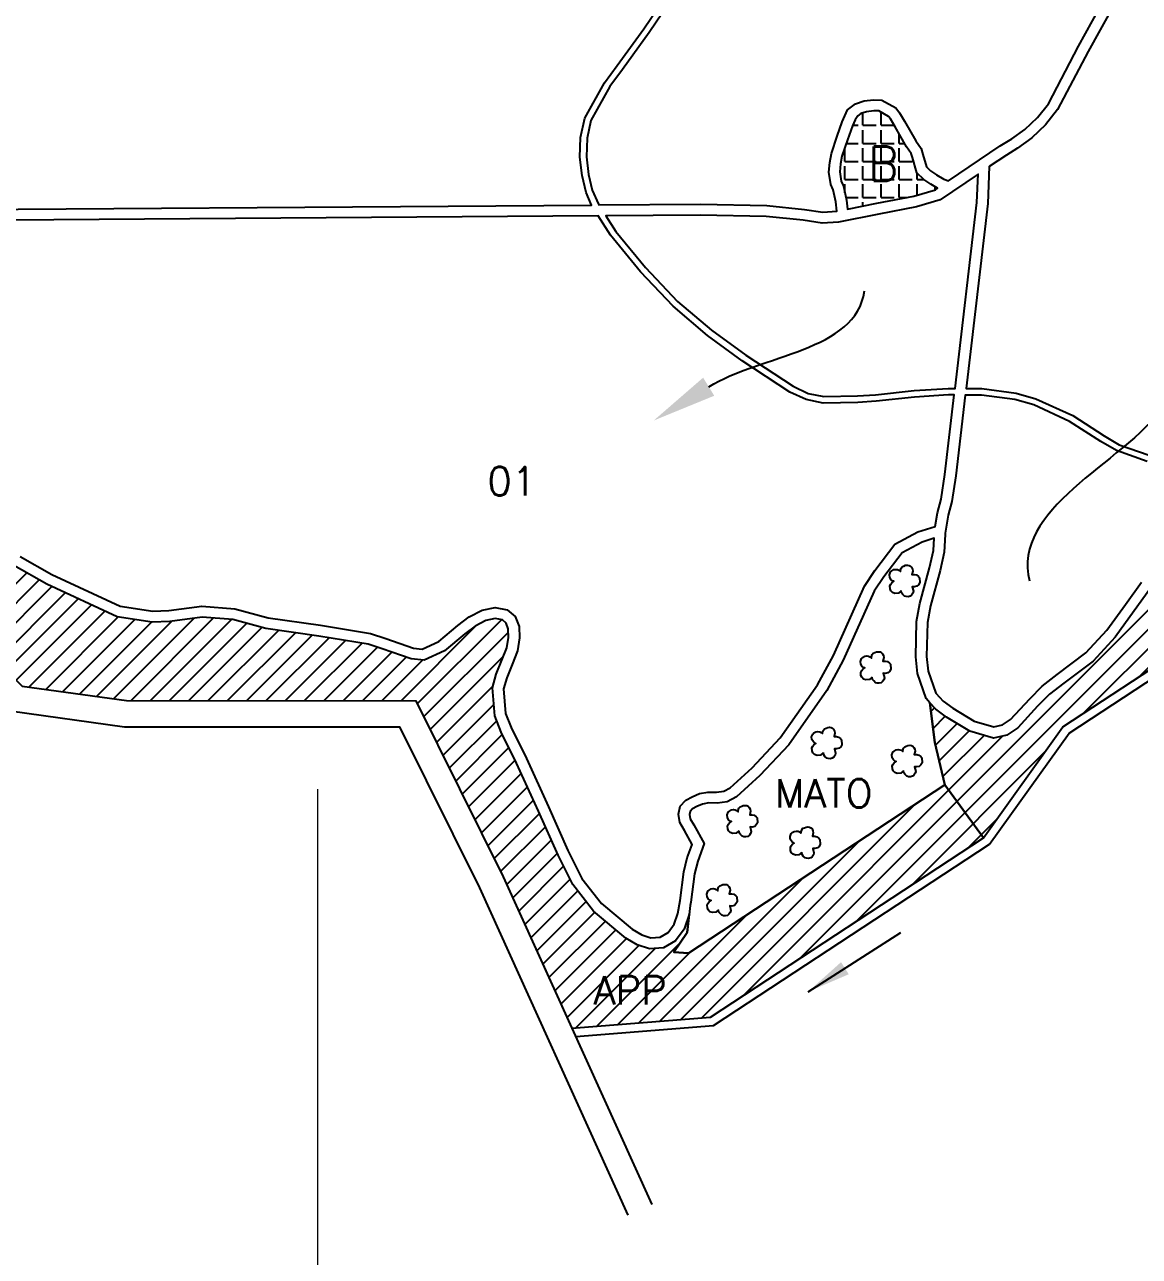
# Model space of a CAD drawing. Header units: millimetres. Extents: x 732555 to 734655, y 7802962 to 7805932.
# Drawn here: x 733066 to 733576, y 7803881 to 7804445 of the extents above; entities that cross this region are included whole.
import ezdxf
from ezdxf import colors
from ezdxf.entities.mleader import LeaderData, LeaderLine
from ezdxf.math import Vec2, Vec3

# ---------------------------------------------------------------- set-up
doc = ezdxf.new("R2010")
doc.units = ezdxf.units.MM
doc.linetypes.add('CONTINUO', pattern=[0])
for name, color, linetype in [('0114000267', 1, 'Continuous'), ('0114000267001', 5, 'Continuous'), ('0114000267002', 5, 'Continuous'), ('0114000267003', 5, 'Continuous'), ('0114000267004', 5, 'Continuous'), ('APP', 1, 'Continuous'), ('BENFEITORIAS', 8, 'Continuous'), ('CORREGO', 5, 'Continuous'), ('MATO', 3, 'Continuous'), ('TEXTO', 7, 'Continuous'), ('TEXTO_NUN_TAL', 7, 'Continuous')]:
    doc.layers.add(name, color=color, linetype=linetype)
doc.layers.add('MALHA', color=8, linetype='Continuous', lineweight=9)
doc.layers.add('TEXTO_DIVERSOS', color=7, linetype='Continuous', lineweight=5)
doc.styles.add('Simplex', font='simplex.shx')
doc.styles.get("Standard").update_dxf_attribs({"font": 'arial.ttf'})
doc.dimstyles.new('ISO-25', dxfattribs={"dimtxt": 2.5, "dimasz": 2.5, "dimexe": 1.25, "dimexo": 0.625, "dimtad": 1, "dimtxsty": 'Standard', "dimcen": 2.5, "dimadec": 0, "dimazin": 0, "dimtfac": 1, "dimtmove": 0, "dimatfit": 3, "dimfxl": 1, "dimarcsym": 0})

msp = doc.modelspace()

# ---------------------------------------------------------------- hatches: boundary and pattern name
at = {"layer": 'APP', "linetype": 'Continuous'}
h = msp.add_hatch(dxfattribs=at)
h.set_pattern_fill('ANSI31', color=256, scale=50)
h.set_pattern_definition([(45, (-49.632, -43.423), (-4.4194173824, 4.4194173824), [])])
h.paths.add_polyline_path([(733410.27, 7804759.64), (733403.93, 7804778.77), (733397.7, 7804797.6), (733344.27, 7804799.87), (733355.33, 7804766.5), (733319.29, 7804710.04), (733255.45, 7804691.71), (733218.71, 7804609.03), (733187.55, 7804556.3), (733150.22, 7804521.45), (733055.07, 7804484.16), (732904.76, 7804398.19), (732891.74, 7804357.26), (732935.68, 7804295.84), (733002.8, 7804211.01), (733044.67, 7804161.66), (733064.66, 7804142.03), (733112.35, 7804135.47), (733244.82, 7804135.33), (733284.87, 7804054.76), (733316.31, 7803985.47), (733379.78, 7803990.51), (733504.74, 7804072.64), (733487.04, 7804096.91), (733369.73, 7804019.8), (733363.03, 7804020.18), (733369.09, 7804029.18), (733370.12, 7804037.91), (733367.73, 7804030.71), (733363.83, 7804025.38), (733358.26, 7804022.22), (733351.93, 7804021.78), (733346.22, 7804023.53), (733340.99, 7804026.69), (733326.28, 7804039.03), (733316.7, 7804051.19), (733310, 7804064.66), (733301, 7804084.78), (733291.04, 7804106.72), (733283.89, 7804120.99), (733280.99, 7804128.42), (733280.02, 7804141.31), (733281.72, 7804147.5), (733284.26, 7804153.87), (733286.55, 7804159.57), (733287.37, 7804164.38), (733287.18, 7804168.27), (733286.16, 7804170.91), (733284.48, 7804172.35), (733281.25, 7804173.01), (733276.95, 7804172.12), (733272.01, 7804169.56), (733267.25, 7804165.95), (733258.07, 7804158.22), (733248.65, 7804153.87), (733242.75, 7804154.56), (733229.47, 7804159.18), (733222.99, 7804161.3), (733200.46, 7804164.99), (733176.24, 7804168.38), (733161.12, 7804172.55), (733147.07, 7804173.64), (733132.26, 7804171.66), (733124.11, 7804171.3), (733108.09, 7804173.76), (733075.86, 7804188.75), (733060.83, 7804197.2), (733041.4, 7804213.19), (733023.47, 7804233.15), (733003.3, 7804259.11), (732990.67, 7804276.88), (732972.96, 7804302.16), (732955.6, 7804323.58), (732946.75, 7804335.21), (732941.21, 7804346.62), (732937.73, 7804365.82), (732939.2, 7804376.54), (732943.61, 7804388.54), (732951.81, 7804398.04), (732963.03, 7804405.01), (732992.25, 7804420.65), (733021.73, 7804436.94), (733063.83, 7804457.74), (733095.29, 7804472.14), (733129.3, 7804487.81), (733155.27, 7804498.01), (733168.79, 7804501.78), (733174.31, 7804502.59), (733188.35, 7804500.4), (733192.31, 7804498.88), (733203.44, 7804493.92), (733206.74, 7804493.06), (733212.83, 7804492.7), (733214.44, 7804493.49), (733218.85, 7804499), (733225.82, 7804512.96), (733234.31, 7804529.71), (733241.6, 7804538.95), (733246.75, 7804546.08), (733247.68, 7804549.28), (733247.8, 7804552.6), (733246.89, 7804555.87), (733245.57, 7804559.91), (733242.47, 7804569.65), (733242.36, 7804575.16), (733243.82, 7804581.03), (733249.8, 7804594.85), (733267.74, 7804631.37), (733274.13, 7804640.27), (733288.46, 7804654.59), (733302.09, 7804665.91), (733315.02, 7804674.42), (733333.39, 7804682.36), (733343.85, 7804686.89), (733355.74, 7804696.93), (733366.96, 7804705.02), (733371.7, 7804706.59), (733376.31, 7804706.44)])
h.paths.add_polyline_path([(733883.15, 7804225.56), (733942.09, 7804233.67), (734082.37, 7804282.42), (734110.69, 7804306.12), (734156.11, 7804349.81), (734227.8, 7804375.4), (734269.92, 7804400.62), (734261.4, 7804428.78), (734212.37, 7804399.42), (734137.4, 7804372.66), (734088.08, 7804325.23), (734064.77, 7804305.71), (733930.46, 7804259.04), (733875.49, 7804243.27), (733870.06, 7804242.84), (733844.82, 7804239.55), (733827.78, 7804237.97), (733809.55, 7804237.18), (733806.89, 7804237.48), (733750.62, 7804228.43), (733750.09, 7804225.5), (733748.06, 7804221.66), (733745.78, 7804218.66), (733742.09, 7804216.44), (733735.66, 7804216.42), (733723.19, 7804216.85), (733713.77, 7804217.66), (733703.54, 7804219.17), (733684.45, 7804221.63), (733668.61, 7804222.14), (733655.15, 7804221.17), (733636.35, 7804216.37), (733624.23, 7804211.73), (733612.25, 7804206.53), (733594.89, 7804197.6), (733584.88, 7804190.59), (733580.96, 7804186.48), (733573.83, 7804176.51), (733565.14, 7804164.52), (733554.99, 7804153.54), (733541.63, 7804143.38), (733535, 7804138.31), (733529.6, 7804132.81), (733520.52, 7804122.87), (733515.53, 7804119.56), (733509.36, 7804118.2), (733498.48, 7804121.43), (733487.92, 7804127.81), (733482.92, 7804131.49), (733480.3, 7804134.42), (733482.59, 7804116.19), (733487.04, 7804096.91), (733504.74, 7804072.64), (733541.19, 7804123.42), (733595.61, 7804159.12), (733601.92, 7804188.14), (733661.71, 7804181.3), (733681.36, 7804205.84), (733755.44, 7804201.65), (733818.25, 7804211.75)])
at = {"layer": 'BENFEITORIAS', "linetype": 'Continuous'}
h = msp.add_hatch(dxfattribs=at)
h.set_pattern_fill('ANGLE', color=256, scale=30, style=0)
h.set_pattern_definition([(0, (-49.632, -43.423), (0, 8.25), [6, -2.25]), (90, (-49.632, -43.423), (-8.25, 5e-16), [6, -2.25])])
h.paths.add_polyline_path([(733469.54, 7804389), (733464.34, 7804398.18), (733462.17, 7804401.76), (733461.28, 7804402.92), (733456.91, 7804405.39), (733454.61, 7804405.48), (733451.23, 7804405.07), (733448.63, 7804404.23), (733447.26, 7804403.19), (733446.05, 7804401.36), (733444.8, 7804398.54), (733442.56, 7804392.18), (733439.99, 7804384.71), (733439.34, 7804381.15), (733439.08, 7804377.55), (733439.68, 7804373.22), (733440.75, 7804370.93), (733442.08, 7804364.5), (733442.52, 7804360.43), (733455.94, 7804363.12), (733472.89, 7804366.43), (733482.8, 7804369.32), (733483.8, 7804370), (733480.63, 7804371.93), (733477.43, 7804374.09), (733474.34, 7804377.11), (733472.3, 7804384.08), (733471.73, 7804385.9)])

# ---------------------------------------------------------------- linework, layer by layer
at = {"layer": '0114000267'}
msp.add_lwpolyline([(733625.57, 7804787.91), (733344.27, 7804799.87), (733355.33, 7804766.5), (733319.29, 7804710.04), (733255.45, 7804691.71), (733218.71, 7804609.03), (733187.55, 7804556.3), (733150.22, 7804521.45), (733055.07, 7804484.16), (732904.76, 7804398.19), (732891.74, 7804357.26), (732935.68, 7804295.84), (733002.8, 7804211.01), (733044.67, 7804161.66), (733064.66, 7804142.03), (733112.35, 7804135.47), (733244.82, 7804135.33), (733284.87, 7804054.76), (733316.31, 7803985.47), (733379.78, 7803990.51), (733504.74, 7804072.64), (733541.19, 7804123.42), (733595.61, 7804159.12)], dxfattribs=at)
at = {"layer": '0114000267001', "linetype": 'Continuous', "flags": 128}
msp.add_lwpolyline([(733501.77, 7804363.44), (733502.32, 7804376.46), (733484.95, 7804364.74), (733474.07, 7804361.57), (733456.91, 7804358.22), (733438.35, 7804354.5), (733430.96, 7804354), (733422.25, 7804355.36), (733405.27, 7804357.14), (733375.18, 7804357.68), (733331.91, 7804357.38), (733336.48, 7804350.27), (733350.06, 7804333.72), (733364.75, 7804318.15), (733380.26, 7804304.99), (733396, 7804293.52), (733417.67, 7804279.32), (733424.53, 7804276.1), (733431.69, 7804274.68), (733447.1, 7804274.93), (733455.34, 7804275.46), (733473.02, 7804277.37), (733488.66, 7804278.38), (733491.77, 7804278.36)], close=True, dxfattribs=at)
msp.add_lwpolyline([(733063.66, 7804201.34), (733078.15, 7804193.21), (733109.55, 7804178.6), (733124.39, 7804176.32), (733131.82, 7804176.64), (733146.93, 7804178.67), (733161.98, 7804177.5), (733177.25, 7804173.28), (733201.21, 7804169.93), (733224.18, 7804166.17), (733231.07, 7804163.91), (733243.87, 7804159.46), (733247.83, 7804159), (733255.37, 7804162.48), (733264.12, 7804169.86), (733269.34, 7804173.81), (733275.27, 7804176.87), (733281.23, 7804178.11), (733286.75, 7804177), (733290.37, 7804173.88), (733292.14, 7804169.32), (733292.39, 7804164.08), (733291.39, 7804158.21), (733288.91, 7804152.01), (733286.47, 7804145.9), (733285.08, 7804140.82), (733285.92, 7804129.54), (733288.47, 7804123.03), (733295.55, 7804108.87), (733305.56, 7804086.83), (733314.52, 7804066.8), (733320.95, 7804053.88), (733329.89, 7804042.53), (733343.91, 7804030.77), (733348.28, 7804028.13), (733352.51, 7804026.83), (733356.78, 7804027.13), (733360.42, 7804029.2), (733363.23, 7804033.03), (733364.86, 7804037.94), (733365.87, 7804043.86), (733367.59, 7804056.95), (733369.16, 7804063.4), (733371.37, 7804069.55), (733367.86, 7804076), (733365.77, 7804079.52), (733365.17, 7804083.38), (733365.93, 7804087), (733368.48, 7804089.86), (733371.36, 7804091.4), (733374.7, 7804092.8), (733378.57, 7804093.54), (733382.58, 7804093.5), (733385.88, 7804093.95), (733388.73, 7804095.5), (733398.83, 7804104.69), (733411.74, 7804118.31), (733428.85, 7804142.64), (733436.1, 7804156.12), (733450.38, 7804187.85), (733455.02, 7804195.05), (733464.25, 7804207.05), (733474.79, 7804212.66), (733482.66, 7804215.16), (733483.7, 7804221.42), (733485.46, 7804227.67), (733487.14, 7804238.93), (733491.42, 7804275.36), (733488.75, 7804275.38), (733473.28, 7804274.38), (733455.6, 7804272.47), (733447.22, 7804271.93), (733431.42, 7804271.67), (733423.58, 7804273.23), (733416.2, 7804276.7), (733394.29, 7804291.05), (733378.41, 7804302.63), (733362.69, 7804315.97), (733347.8, 7804331.74), (733334.05, 7804348.5), (733328.35, 7804357.35), (732975.13, 7804354.86)], dxfattribs=at)
at = {"layer": '0114000267002', "linetype": 'Continuous', "flags": 128}
msp.add_lwpolyline([(732975.14, 7804359.86), (733325.35, 7804362.33), (733322.81, 7804368.11), (733320.98, 7804375.78), (733320.04, 7804384.3), (733320.25, 7804393.3), (733322.19, 7804402.16), (733331.21, 7804418.24), (733337.1, 7804426.17), (733349.24, 7804443.01), (733355.4, 7804452.07)], dxfattribs=at)
at = {"layer": '0114000267003', "linetype": 'Continuous', "flags": 128}
msp.add_lwpolyline([(733357.89, 7804450.38), (733351.7, 7804441.29), (733339.52, 7804424.4), (733333.73, 7804416.61), (733325.02, 7804401.08), (733323.25, 7804392.94), (733323.04, 7804384.43), (733323.94, 7804376.29), (733325.66, 7804369.07), (733328.45, 7804362.75), (733328.7, 7804362.36), (733375.21, 7804362.68), (733405.57, 7804362.13), (733422.89, 7804360.32), (733431.18, 7804359.03), (733437.6, 7804359.46), (733437.14, 7804363.72), (733435.97, 7804369.35), (733434.83, 7804371.79), (733434.06, 7804377.38), (733434.37, 7804381.78), (733435.14, 7804385.98), (733437.83, 7804393.82), (733440.14, 7804400.38), (733442.6, 7804405.92), (733446.27, 7804408.72), (733450.15, 7804409.98), (733454.41, 7804410.49), (733458.31, 7804410.34), (733464.63, 7804406.77), (733466.31, 7804404.58), (733468.65, 7804400.71), (733473.77, 7804391.68), (733476.26, 7804388.15), (733477.09, 7804385.54), (733478.77, 7804379.77), (733480.6, 7804377.98), (733483.33, 7804376.14), (733486.58, 7804374.16), (733488.83, 7804373.39), (733512.51, 7804389.37), (733517.73, 7804392.63), (733523.78, 7804396.96), (733529.55, 7804402.41), (733534.5, 7804408.73), (733548.33, 7804435.02), (733583.62, 7804498.98)], dxfattribs=at)
at = {"layer": '0114000267004', "linetype": 'Continuous', "flags": 128}
for points in [[(733587.94, 7804496.47), (733552.74, 7804432.65), (733538.72, 7804406), (733533.25, 7804399.03), (733526.97, 7804393.1), (733520.44, 7804388.42), (733515.31, 7804385.22), (733507.47, 7804379.93), (733506.76, 7804363.04), (733496.8, 7804278.31), (733504.12, 7804278.25), (733519.84, 7804276.19), (733528.82, 7804273.62), (733545.68, 7804265.89), (733560.1, 7804256.67), (733566.98, 7804252.6), (733580.7, 7804247.81)], [(733579.82, 7804244.94), (733565.71, 7804249.86), (733558.53, 7804254.11), (733544.24, 7804263.25), (733527.78, 7804270.8), (733519.23, 7804273.24), (733503.91, 7804275.25), (733496.45, 7804275.32), (733492.1, 7804238.27), (733490.36, 7804226.62), (733488.59, 7804220.33), (733487.2, 7804212.03), (733487.33, 7804211.48), (733486.84, 7804203.39), (733484.97, 7804194.96), (733480.48, 7804178.74), (733479.12, 7804171.15), (733478.75, 7804155.64), (733479.49, 7804148.93), (733483.01, 7804138.89), (733486.31, 7804135.21), (733490.7, 7804131.97), (733500.51, 7804126.04), (733509.55, 7804123.36), (733513.55, 7804124.24), (733517.24, 7804126.69), (733525.97, 7804136.25), (733531.68, 7804142.07), (733538.6, 7804147.36), (733551.62, 7804157.25), (733561.27, 7804167.7), (733569.77, 7804179.43), (733577.09, 7804189.68)]]:
    msp.add_lwpolyline(points, dxfattribs=at)
at = {"layer": 'APP', "linetype": 'Continuous', "flags": 128}
for points in [[(733064.66, 7804142.03), (733112.35, 7804135.47), (733244.82, 7804135.33), (733284.87, 7804054.76), (733316.31, 7803985.47), (733379.78, 7803990.51), (733504.74, 7804072.64), (733487.04, 7804096.91), (733369.73, 7804019.8), (733363.03, 7804020.18), (733369.09, 7804029.18), (733370.12, 7804037.91), (733367.73, 7804030.71), (733363.83, 7804025.38), (733358.26, 7804022.22), (733351.93, 7804021.78), (733346.22, 7804023.53), (733340.99, 7804026.69), (733326.28, 7804039.03), (733316.7, 7804051.19), (733310, 7804064.66), (733301, 7804084.78), (733291.04, 7804106.72), (733283.89, 7804120.99), (733280.99, 7804128.42), (733280.02, 7804141.31), (733281.72, 7804147.5), (733284.26, 7804153.87), (733286.55, 7804159.57), (733287.37, 7804164.38), (733287.18, 7804168.27), (733286.16, 7804170.91), (733284.48, 7804172.35), (733281.25, 7804173.01), (733276.95, 7804172.12), (733272.01, 7804169.56), (733267.25, 7804165.95), (733258.07, 7804158.22), (733248.65, 7804153.87), (733242.75, 7804154.56), (733229.47, 7804159.18), (733222.99, 7804161.3), (733200.46, 7804164.99), (733176.24, 7804168.38), (733161.12, 7804172.55), (733147.07, 7804173.64), (733132.26, 7804171.66), (733124.11, 7804171.3), (733108.09, 7804173.76), (733075.86, 7804188.75), (733060.83, 7804197.2)], [(733580.96, 7804186.48), (733573.83, 7804176.51), (733565.14, 7804164.52), (733554.99, 7804153.54), (733541.63, 7804143.38), (733535, 7804138.31), (733529.6, 7804132.81), (733520.52, 7804122.87), (733515.53, 7804119.56), (733509.36, 7804118.2), (733498.48, 7804121.43), (733487.92, 7804127.81), (733482.92, 7804131.49), (733480.3, 7804134.42), (733482.59, 7804116.19), (733487.04, 7804096.91), (733504.74, 7804072.64), (733541.19, 7804123.42), (733595.61, 7804159.12)]]:
    msp.add_lwpolyline(points, dxfattribs=at)
at = {"layer": 'BENFEITORIAS', "linetype": 'Continuous', "flags": 128}
msp.add_lwpolyline([(733469.54, 7804389), (733464.34, 7804398.18), (733462.17, 7804401.76), (733461.28, 7804402.92), (733456.91, 7804405.39), (733454.61, 7804405.48), (733451.23, 7804405.07), (733448.63, 7804404.23), (733447.26, 7804403.19), (733446.05, 7804401.36), (733444.8, 7804398.54), (733442.56, 7804392.18), (733439.99, 7804384.71), (733439.34, 7804381.15), (733439.08, 7804377.55), (733439.68, 7804373.22), (733440.75, 7804370.93), (733442.08, 7804364.5), (733442.52, 7804360.43), (733455.94, 7804363.12), (733472.89, 7804366.43), (733482.8, 7804369.32), (733483.8, 7804370), (733480.63, 7804371.93), (733477.43, 7804374.09), (733474.34, 7804377.11), (733472.3, 7804384.08), (733471.73, 7804385.9)], close=True, dxfattribs=at)
at = {"layer": 'CORREGO', "elevation": 504.69}
for points in [[(733330.84, 7804840.44), (733355.33, 7804766.5), (733319.29, 7804710.04), (733255.45, 7804691.71), (733218.71, 7804609.03), (733187.55, 7804556.3), (733150.22, 7804521.45), (733055.07, 7804484.16), (732904.76, 7804398.19), (732891.74, 7804357.26), (732935.68, 7804295.84), (733002.8, 7804211.01), (733044.67, 7804161.66), (733064.66, 7804142.03), (733112.35, 7804135.47), (733244.82, 7804135.33), (733284.87, 7804054.76), (733352.94, 7803904.7)], [(733330.84, 7804840.44), (733355.33, 7804766.5), (733319.29, 7804710.04), (733255.45, 7804691.71), (733218.71, 7804609.03), (733187.55, 7804556.3), (733150.22, 7804521.45), (733055.07, 7804484.16), (732904.76, 7804398.19), (732891.74, 7804357.26), (732935.68, 7804295.84), (733002.8, 7804211.01), (733044.67, 7804161.66), (733064.66, 7804142.03), (733112.35, 7804135.47), (733244.82, 7804135.33), (733284.87, 7804054.76), (733352.94, 7803904.7)], [(733319.45, 7804836.67), (733342.14, 7804768.14), (733311.62, 7804720.32), (733246.76, 7804701.7), (733208.02, 7804614.54), (733178.1, 7804563.89), (733143.71, 7804531.79), (733049.87, 7804495.01), (732894.74, 7804406.29), (732878.48, 7804355.17), (732926.09, 7804288.62), (732993.52, 7804203.41), (733035.87, 7804153.48), (733059.08, 7804130.69), (733111.53, 7804123.47), (733237.39, 7804123.34), (733274.03, 7804049.61), (733342.02, 7803899.75)], [(733316.31, 7803985.47), (733379.78, 7803990.51), (733504.74, 7804072.64), (733541.19, 7804123.42), (733595.61, 7804159.12), (733601.92, 7804188.14), (733661.71, 7804181.3), (733681.36, 7804205.84), (733755.44, 7804201.65), (733818.25, 7804211.75), (733883.15, 7804225.56), (733942.09, 7804233.67), (734082.37, 7804282.42), (734110.69, 7804306.12), (734156.11, 7804349.81), (734227.8, 7804375.4), (734327.83, 7804435.3)], [(733318.06, 7803981.6), (733381.12, 7803986.6), (733507.55, 7804069.7), (733544, 7804120.48), (733599.18, 7804156.67), (733605.06, 7804183.75), (733663.45, 7804177.07), (733683.19, 7804201.73), (733755.65, 7804197.63), (733818.72, 7804207.77), (733883.84, 7804221.62), (733943.3, 7804229.86), (734084.37, 7804278.88), (734113.36, 7804303.15), (734158.26, 7804346.33), (734229.52, 7804371.76), (734329.88, 7804431.87)]]:
    msp.add_lwpolyline(points, dxfattribs=at)
at = {"layer": 'MALHA', "linetype": 'Continuous'}
msp.add_line((733200, 7803296.76), (733200, 7804094.85), dxfattribs=at)
at = {"layer": 'MATO', "linetype": 'Continuous', "flags": 128}
msp.add_lwpolyline([(733482.59, 7804116.19), (733480.3, 7804134.42), (733478.62, 7804136.3), (733474.58, 7804147.81), (733473.75, 7804155.43), (733474.13, 7804171.65), (733475.59, 7804179.85), (733480.12, 7804196.17), (733481.87, 7804204.09), (733482.22, 7804209.77), (733476.74, 7804208.03), (733467.55, 7804203.15), (733459.11, 7804192.16), (733454.79, 7804185.46), (733440.59, 7804153.91), (733433.12, 7804140.01), (733415.62, 7804115.13), (733402.34, 7804101.11), (733391.64, 7804091.39), (733387.46, 7804089.12), (733382.9, 7804088.5), (733379.02, 7804088.54), (733376.16, 7804087.99), (733373.51, 7804086.88), (733371.62, 7804085.87), (733370.55, 7804084.67), (733370.25, 7804083.24), (733370.56, 7804081.24), (733372.21, 7804078.48), (733376.84, 7804069.97), (733373.95, 7804061.95), (733372.52, 7804056.04), (733370.82, 7804043.11), (733370.55, 7804041.55), (733369.09, 7804029.18), (733363.03, 7804020.18), (733369.73, 7804019.8), (733487.04, 7804096.91)], close=True, dxfattribs=at)
at = {"layer": 'MATO', "linetype": 'CONTINUO'}
for points in [[(733467.11, 7804185.72, 0), (733465.87, 7804184.67, 0), (733464.28, 7804184.49, 0), (733463.15, 7804184.93, 0), (733462.35, 7804185.71, 0), (733462.02, 7804186.62, 0), (733461.93, 7804187.95, 0), (733462.36, 7804188.79, 0), (733462.82, 7804189.41, 0), (733463.73, 7804190.03, 0), (733463.15, 7804190.22, 0), (733462.58, 7804190.69, 0), (733461.9, 7804191.75, 0), (733461.78, 7804193.01, 0), (733462.27, 7804194.33, 0), (733462.78, 7804194.8, 0), (733463.71, 7804195.37, 0), (733464.69, 7804195.5, 0), (733465.47, 7804195.39, 0), (733466.09, 7804195.1, 0), (733466.76, 7804194.5, 0), (733466.97, 7804195.65, 0), (733467.14, 7804196.11, 0), (733467.65, 7804196.76, 0), (733468.4, 7804197.03, 0), (733469.13, 7804197.36, 0), (733469.96, 7804197.43, 0), (733470.74, 7804197.32, 0), (733471.38, 7804196.99, 0), (733471.85, 7804196.48, 0), (733472.26, 7804195.66, 0), (733472.42, 7804194.75, 0), (733472.05, 7804193.14, 0), (733473.18, 7804193.15, 0), (733474.12, 7804192.93, 0), (733475, 7804192.23, 0), (733475.49, 7804191.67, 0), (733475.63, 7804189.44, 0), (733475.08, 7804188.45, 0), (733474.35, 7804187.78, 0), (733473.21, 7804187.48, 0), (733472.21, 7804187.57, 0), (733472.75, 7804185.49, 0), (733472.5, 7804184.6, 0), (733471.9, 7804183.75, 0), (733471.24, 7804183.23, 0), (733470.3, 7804183, 0), (733469.37, 7804183.05, 0), (733468.67, 7804183.25, 0), (733467.87, 7804184.04, 0), (733467.32, 7804184.75, 0), (733467.15, 7804185.82, 0)], [(733453.8, 7804146.08, 0), (733452.56, 7804145.03, 0), (733450.97, 7804144.85, 0), (733449.84, 7804145.29, 0), (733449.04, 7804146.08, 0), (733448.71, 7804146.98, 0), (733448.62, 7804148.31, 0), (733449.05, 7804149.15, 0), (733449.51, 7804149.77, 0), (733450.42, 7804150.39, 0), (733449.84, 7804150.58, 0), (733449.27, 7804151.05, 0), (733448.59, 7804152.11, 0), (733448.47, 7804153.38, 0), (733448.96, 7804154.69, 0), (733449.47, 7804155.16, 0), (733450.4, 7804155.73, 0), (733451.38, 7804155.86, 0), (733452.16, 7804155.75, 0), (733452.78, 7804155.47, 0), (733453.45, 7804154.86, 0), (733453.66, 7804156.02, 0), (733453.83, 7804156.48, 0), (733454.34, 7804157.12, 0), (733455.09, 7804157.39, 0), (733455.82, 7804157.72, 0), (733456.65, 7804157.8, 0), (733457.43, 7804157.68, 0), (733458.07, 7804157.35, 0), (733458.54, 7804156.84, 0), (733458.95, 7804156.02, 0), (733459.12, 7804155.12, 0), (733458.74, 7804153.5, 0), (733459.87, 7804153.52, 0), (733460.81, 7804153.29, 0), (733461.69, 7804152.59, 0), (733462.18, 7804152.03, 0), (733462.32, 7804149.8, 0), (733461.77, 7804148.81, 0), (733461.04, 7804148.14, 0), (733459.9, 7804147.84, 0), (733458.9, 7804147.93, 0), (733459.44, 7804145.85, 0), (733459.19, 7804144.96, 0), (733458.59, 7804144.12, 0), (733457.93, 7804143.59, 0), (733456.99, 7804143.36, 0), (733456.06, 7804143.41, 0), (733455.36, 7804143.61, 0), (733454.56, 7804144.4, 0), (733454.01, 7804145.11, 0), (733453.84, 7804146.19, 0)], [(733431.44, 7804111.5, 0), (733430.2, 7804110.45, 0), (733428.61, 7804110.27, 0), (733427.48, 7804110.71, 0), (733426.68, 7804111.49, 0), (733426.35, 7804112.39, 0), (733426.26, 7804113.73, 0), (733426.69, 7804114.57, 0), (733427.15, 7804115.19, 0), (733428.06, 7804115.81, 0), (733427.48, 7804115.99, 0), (733426.91, 7804116.47, 0), (733426.23, 7804117.53, 0), (733426.11, 7804118.79, 0), (733426.6, 7804120.11, 0), (733427.11, 7804120.58, 0), (733428.04, 7804121.15, 0), (733429.02, 7804121.28, 0), (733429.8, 7804121.17, 0), (733430.42, 7804120.88, 0), (733431.09, 7804120.28, 0), (733431.3, 7804121.43, 0), (733431.47, 7804121.89, 0), (733431.98, 7804122.53, 0), (733432.73, 7804122.81, 0), (733433.46, 7804123.14, 0), (733434.29, 7804123.21, 0), (733435.07, 7804123.1, 0), (733435.71, 7804122.77, 0), (733436.18, 7804122.26, 0), (733436.59, 7804121.44, 0), (733436.75, 7804120.53, 0), (733436.38, 7804118.92, 0), (733437.51, 7804118.93, 0), (733438.45, 7804118.71, 0), (733439.33, 7804118.01, 0), (733439.82, 7804117.45, 0), (733439.96, 7804115.22, 0), (733439.41, 7804114.23, 0), (733438.68, 7804113.56, 0), (733437.54, 7804113.26, 0), (733436.54, 7804113.34, 0), (733437.08, 7804111.27, 0), (733436.83, 7804110.38, 0), (733436.23, 7804109.53, 0), (733435.57, 7804109.01, 0), (733434.63, 7804108.77, 0), (733433.7, 7804108.83, 0), (733433, 7804109.03, 0), (733432.19, 7804109.82, 0), (733431.65, 7804110.53, 0), (733431.48, 7804111.6, 0)], [(733468.18, 7804103.25, 0), (733466.93, 7804102.2, 0), (733465.35, 7804102.02, 0), (733464.22, 7804102.46, 0), (733463.42, 7804103.25, 0), (733463.09, 7804104.15, 0), (733463, 7804105.48, 0), (733463.43, 7804106.32, 0), (733463.88, 7804106.94, 0), (733464.8, 7804107.56, 0), (733464.22, 7804107.75, 0), (733463.64, 7804108.22, 0), (733462.97, 7804109.28, 0), (733462.85, 7804110.55, 0), (733463.33, 7804111.86, 0), (733463.84, 7804112.33, 0), (733464.78, 7804112.9, 0), (733465.75, 7804113.03, 0), (733466.53, 7804112.92, 0), (733467.15, 7804112.64, 0), (733467.83, 7804112.03, 0), (733468.03, 7804113.19, 0), (733468.21, 7804113.65, 0), (733468.71, 7804114.29, 0), (733469.46, 7804114.56, 0), (733470.2, 7804114.89, 0), (733471.03, 7804114.97, 0), (733471.81, 7804114.85, 0), (733472.44, 7804114.52, 0), (733472.91, 7804114.01, 0), (733473.33, 7804113.19, 0), (733473.49, 7804112.29, 0), (733473.11, 7804110.67, 0), (733474.25, 7804110.69, 0), (733475.18, 7804110.46, 0), (733476.07, 7804109.76, 0), (733476.56, 7804109.2, 0), (733476.69, 7804106.98, 0), (733476.14, 7804105.98, 0), (733475.42, 7804105.31, 0), (733474.28, 7804105.01, 0), (733473.28, 7804105.1, 0), (733473.81, 7804103.02, 0), (733473.57, 7804102.13, 0), (733472.97, 7804101.29, 0), (733472.3, 7804100.76, 0), (733471.36, 7804100.53, 0), (733470.43, 7804100.58, 0), (733469.73, 7804100.78, 0), (733468.93, 7804101.57, 0), (733468.39, 7804102.28, 0), (733468.22, 7804103.36, 0)], [(733392.8, 7804075.73, 0), (733391.55, 7804074.69, 0), (733389.97, 7804074.5, 0), (733388.84, 7804074.94, 0), (733388.04, 7804075.73, 0), (733387.71, 7804076.63, 0), (733387.62, 7804077.96, 0), (733388.05, 7804078.8, 0), (733388.51, 7804079.43, 0), (733389.42, 7804080.05, 0), (733388.84, 7804080.23, 0), (733388.26, 7804080.7, 0), (733387.59, 7804081.76, 0), (733387.47, 7804083.03, 0), (733387.96, 7804084.34, 0), (733388.47, 7804084.82, 0), (733389.4, 7804085.38, 0), (733390.37, 7804085.52, 0), (733391.16, 7804085.4, 0), (733391.77, 7804085.12, 0), (733392.45, 7804084.51, 0), (733392.65, 7804085.67, 0), (733392.83, 7804086.13, 0), (733393.33, 7804086.77, 0), (733394.09, 7804087.05, 0), (733394.82, 7804087.37, 0), (733395.65, 7804087.45, 0), (733396.43, 7804087.34, 0), (733397.06, 7804087, 0), (733397.54, 7804086.49, 0), (733397.95, 7804085.68, 0), (733398.11, 7804084.77, 0), (733397.74, 7804083.15, 0), (733398.87, 7804083.17, 0), (733399.81, 7804082.94, 0), (733400.69, 7804082.24, 0), (733401.18, 7804081.68, 0), (733401.31, 7804079.46, 0), (733400.77, 7804078.46, 0), (733400.04, 7804077.8, 0), (733398.9, 7804077.49, 0), (733397.9, 7804077.58, 0), (733398.43, 7804075.5, 0), (733398.19, 7804074.62, 0), (733397.59, 7804073.77, 0), (733396.93, 7804073.24, 0), (733395.98, 7804073.01, 0), (733395.05, 7804073.07, 0), (733394.35, 7804073.27, 0), (733393.55, 7804074.05, 0), (733393.01, 7804074.76, 0), (733392.84, 7804075.84, 0)], [(733421.55, 7804065.89, 0), (733420.3, 7804064.84, 0), (733418.72, 7804064.66, 0), (733417.59, 7804065.1, 0), (733416.79, 7804065.89, 0), (733416.46, 7804066.79, 0), (733416.37, 7804068.12, 0), (733416.8, 7804068.96, 0), (733417.25, 7804069.58, 0), (733418.17, 7804070.2, 0), (733417.59, 7804070.39, 0), (733417.01, 7804070.86, 0), (733416.34, 7804071.92, 0), (733416.22, 7804073.19, 0), (733416.7, 7804074.5, 0), (733417.22, 7804074.97, 0), (733418.15, 7804075.54, 0), (733419.12, 7804075.67, 0), (733419.91, 7804075.56, 0), (733420.52, 7804075.28, 0), (733421.2, 7804074.67, 0), (733421.4, 7804075.83, 0), (733421.58, 7804076.29, 0), (733422.08, 7804076.93, 0), (733422.84, 7804077.2, 0), (733423.57, 7804077.53, 0), (733424.4, 7804077.61, 0), (733425.18, 7804077.49, 0), (733425.81, 7804077.16, 0), (733426.29, 7804076.65, 0), (733426.7, 7804075.83, 0), (733426.86, 7804074.93, 0), (733426.49, 7804073.31, 0), (733427.62, 7804073.33, 0), (733428.56, 7804073.1, 0), (733429.44, 7804072.4, 0), (733429.93, 7804071.84, 0), (733430.06, 7804069.62, 0), (733429.52, 7804068.62, 0), (733428.79, 7804067.95, 0), (733427.65, 7804067.65, 0), (733426.65, 7804067.74, 0), (733427.18, 7804065.66, 0), (733426.94, 7804064.77, 0), (733426.34, 7804063.93, 0), (733425.68, 7804063.4, 0), (733424.73, 7804063.17, 0), (733423.8, 7804063.22, 0), (733423.1, 7804063.42, 0), (733422.3, 7804064.21, 0), (733421.76, 7804064.92, 0), (733421.59, 7804066, 0)], [(733383.48, 7804039.55, 0), (733382.24, 7804038.51, 0), (733380.65, 7804038.32, 0), (733379.52, 7804038.76, 0), (733378.72, 7804039.55, 0), (733378.39, 7804040.45, 0), (733378.3, 7804041.78, 0), (733378.73, 7804042.63, 0), (733379.19, 7804043.25, 0), (733380.1, 7804043.87, 0), (733379.52, 7804044.05, 0), (733378.95, 7804044.52, 0), (733378.27, 7804045.59, 0), (733378.15, 7804046.85, 0), (733378.64, 7804048.17, 0), (733379.15, 7804048.64, 0), (733380.08, 7804049.21, 0), (733381.06, 7804049.34, 0), (733381.84, 7804049.23, 0), (733382.46, 7804048.94, 0), (733383.13, 7804048.33, 0), (733383.34, 7804049.49, 0), (733383.51, 7804049.95, 0), (733384.02, 7804050.59, 0), (733384.77, 7804050.87, 0), (733385.5, 7804051.19, 0), (733386.33, 7804051.27, 0), (733387.11, 7804051.16, 0), (733387.75, 7804050.82, 0), (733388.22, 7804050.31, 0), (733388.63, 7804049.5, 0), (733388.79, 7804048.59, 0), (733388.42, 7804046.97, 0), (733389.55, 7804046.99, 0), (733390.49, 7804046.77, 0), (733391.37, 7804046.07, 0), (733391.86, 7804045.51, 0), (733392, 7804043.28, 0), (733391.45, 7804042.28, 0), (733390.72, 7804041.62, 0), (733389.58, 7804041.31, 0), (733388.58, 7804041.4, 0), (733389.12, 7804039.32, 0), (733388.87, 7804038.44, 0), (733388.27, 7804037.59, 0), (733387.61, 7804037.06, 0), (733386.67, 7804036.83, 0), (733385.74, 7804036.89, 0), (733385.04, 7804037.09, 0), (733384.23, 7804037.87, 0), (733383.69, 7804038.58, 0), (733383.52, 7804039.66, 0)]]:
    msp.add_polyline3d(points, dxfattribs=at)

# ---------------------------------------------------------------- texts
at = {"layer": 'TEXTO_DIVERSOS', "linetype": 'Continuous', "style": 'Simplex'}
for s, height, p in [('B', 15.6, (733451.92, 7804373.47)), ('MATO', 13, (733409.39, 7804086.51)), ('APP', 13, (733326.32, 7803996.29))]:
    msp.add_text(s, height=height, dxfattribs=at).set_placement(p)
at = {"layer": 'TEXTO_NUN_TAL', "linetype": 'Continuous', "style": 'Simplex'}
msp.add_text('01', height=13, dxfattribs=at).set_placement((733277.64, 7804229.39))

# ---------------------------------------------------------------- leaders
at = {"layer": 'TEXTO'}
msp.add_leader([(733424.48, 7804002.11), (733466.94, 7804029.22)], dimstyle='ISO-25', override={"dimasz": 20, "dimzin": 0}, dxfattribs=at)
at = {"layer": 'TEXTO', "linetype": 'Continuous'}
ml = msp.add_multileader_mtext('Standard', dxfattribs=at)
ml.set_content('', color=256)
ml.set_leader_properties()
ml.build(insert=Vec2(0, 0))
ml.multileader.update_dxf_attribs({"leader_type": 2, "text_right_attachment_type": 6, "dogleg_length": 0.36, "arrow_head_size": 29.55})
ctx = ml.context
ctx.base_point, ctx.char_height, ctx.arrow_head_size, ctx.landing_gap_size, ctx.plane_origin, ctx.plane_x_axis, ctx.plane_y_axis = Vec3(733450.29, 7804323.01), 0.266, 29.55, 0.133, Vec3(733368.42, 7804330.55), Vec3(0.129586, 0.991568), Vec3(-0.991568, 0.129586)
ctx.right_attachment = 6
notes = []
notes.append((ctx, [(0, (1, 1, 0), (733450.22, 7804322.49), (0.129586, 0.991568), 0.532, [(0, [(733353.8, 7804263.66)], 0, [])])]))
ctx.mtext.insert, ctx.mtext.text_direction, ctx.mtext.rotation, ctx.mtext.flow_direction = Vec3(733450.18, 7804323.16), Vec3(0.129586, 0.991568), 1.440844, 5
ml = msp.add_multileader_mtext('Standard', dxfattribs=at)
ml.set_content('', color=256)
ml.set_leader_properties()
ml.build(insert=Vec2(0, 0))
ml.multileader.update_dxf_attribs({"leader_type": 2, "text_right_attachment_type": 6, "dogleg_length": 0.36, "arrow_head_size": 29.55})
ctx = ml.context
ctx.base_point, ctx.char_height, ctx.arrow_head_size, ctx.landing_gap_size, ctx.plane_origin, ctx.plane_x_axis, ctx.plane_y_axis = Vec3(733525.94, 7804190.19), 0.266, 29.55, 0.133, Vec3(733604.63, 7804214.02), Vec3(0.253115, -0.967436), Vec3(0.967436, 0.253115)
ctx.right_attachment = 6
notes.append((ctx, [(0, (1, 1, 0), (733525.81, 7804190.7), (0.253115, -0.967436), 0.532, [(0, [(733606.12, 7804293.68)], 0, [])])]))
ctx.mtext.insert, ctx.mtext.text_direction, ctx.mtext.rotation, ctx.mtext.flow_direction = Vec3(733526.1, 7804190.09), Vec3(0.253115, -0.967436), 4.968288, 5
for ctx, leaders in notes:
    for number, flags, end, landing, length, lines in leaders:
        leader = LeaderData()
        leader.index, (leader.has_last_leader_line, leader.has_dogleg_vector, leader.attachment_direction) = number, flags
        leader.last_leader_point, leader.dogleg_vector, leader.dogleg_length = Vec3(end), Vec3(landing), length
        for number, points, colour, breaks in lines:
            line = LeaderLine()
            line.index, line.vertices, line.color, line.breaks = number, Vec3.list(points), colors.encode_raw_color(colour), breaks
            leader.lines.append(line)
        ctx.leaders.append(leader)

doc.saveas('drawing.dxf')
